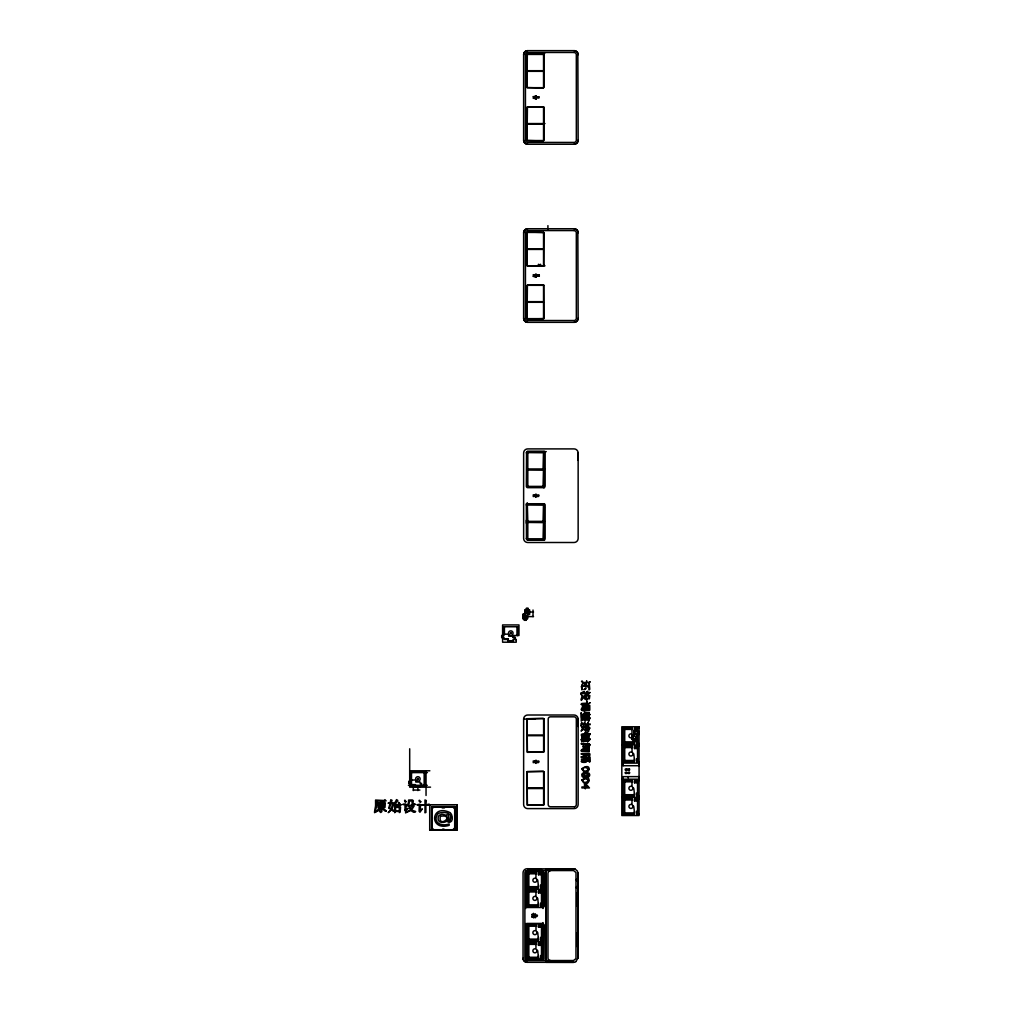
<?xml version="1.0" encoding="UTF-8"?>
<svg xmlns="http://www.w3.org/2000/svg" width="1013" height="1013" viewBox="0 0 1013 1013"><rect width="100%" height="100%" fill="white"/><g stroke="black" fill="none" stroke-linecap="round" stroke-linejoin="round"><path stroke-width="1.5" d="M449.861 820.809C446.442 820.087 446.86 822.594 449.886 822.265C453.482 821.568 452.684 814.819 450.266 812.717C430.449 802.878 428.752 831.686 449.152 825.329L449.152 823.949C440.997 826.988 431.981 822.062 437.945 813.616C443.605 810.97 453.925 812.705 449.924 820.771M575.84 961.641L573.789 962.35L527.14 962.312A4.09 4.09 0 0 1 523.05 958.222L523.05 872.813A4.09 4.09 0 0 1 527.14 868.723L575.118 869.065M526.355 523.278L526.355 520.251M535.991 943.103L535.928 949.118A2.001 2.001 0 0 0 534.408 948.877L533.927 949.067A2.001 2.001 0 0 0 533.129 951.777A2.001 2.001 0 0 0 535.839 952.587L536.257 952.271A2.001 2.001 0 0 0 536.637 949.877L536.687 949.789A1.823 1.823 0 0 1 537.814 951.473L538.511 958.551L527.14 958.551L527.14 943.103L535.991 943.103L535.978 944.369L528.419 944.369L528.419 957.272L538.511 957.272M535.991 924.945L536.004 931.01A2.001 2.001 0 0 0 534.421 930.719L533.927 930.909A2.001 2.001 0 0 0 533.129 933.619A2.001 2.001 0 0 0 535.839 934.417L536.257 934.113A2.001 2.001 0 0 0 536.637 931.707L536.687 931.631A1.823 1.823 0 0 1 537.814 933.302L538.511 940.381L527.14 940.381L527.14 924.932L535.991 924.945L535.978 926.211L528.419 926.211L528.419 939.114L538.511 939.114M535.991 872.522L535.928 878.537A2.001 2.001 0 0 0 534.421 878.296L533.927 878.486A2.001 2.001 0 0 0 533.129 881.196A2.001 2.001 0 0 0 535.839 881.994L536.257 881.69A2.001 2.001 0 0 0 536.637 879.284L536.687 879.208A1.823 1.823 0 0 1 537.814 880.879L538.511 886.692L528.419 886.692L528.419 873.788L536.004 873.788L535.978 872.51L527.14 872.51L527.14 887.958L538.511 887.958L538.511 884.931M538.511 906.129L537.814 899.05A1.823 1.823 0 0 0 536.687 897.366L536.637 897.455A2.001 2.001 0 0 1 536.257 899.848L535.839 900.164A2.001 2.001 0 0 1 533.129 899.354A2.001 2.001 0 0 1 533.927 896.644L534.408 896.454A2.001 2.001 0 0 1 535.928 896.695L536.004 890.68L527.14 890.68L527.14 906.129L538.511 906.129L538.511 903.09M538.511 958.551L538.511 955.512M538.511 940.381L538.511 937.354M543.804 265.913L543.981 232.521L527.836 232.028L527.026 232.838L527.026 265.33L527.849 266.128M543.386 53.942L544.044 54.74L544.044 87.232L543.221 88.042L527.089 87.549L527.317 54.284M546.146 960.552L573.497 960.539L575.979 958.64L576.004 872.573L573.611 870.56L527.153 870.572A2.267 2.267 0 0 0 524.886 872.839L524.886 958.285A2.267 2.267 0 0 0 527.153 960.552L546.146 960.552L546.146 870.572M577.005 946.522L577.005 932.897M577.005 906.23L577.005 892.605M575.827 961.654L577.917 958.184L577.904 872.877L577.309 870.965L575.118 869.065M577.917 958.184L577.917 872.877M578.144 726.46L578.144 719.091A4.09 4.09 0 0 0 574.054 715.013L527.71 715.013A4.09 4.09 0 0 0 523.632 719.091L523.632 804.512A4.09 4.09 0 0 0 527.71 808.602L574.054 808.602A4.09 4.09 0 0 0 578.144 804.512L578.144 719.091M578.144 460.358L578.144 452.988A4.09 4.09 0 0 0 574.054 448.898L527.71 448.898A4.09 4.09 0 0 0 523.632 452.988L523.632 538.409A4.09 4.09 0 0 0 527.71 542.499L574.054 542.499A4.09 4.09 0 0 0 578.144 538.409L578.144 452.988M623.172 779.2L623.172 776.629L639.076 776.629L639.076 779.2L621.817 779.2M623.172 765.714L623.172 763.106L639.076 763.106L639.076 765.714L623.172 765.714L623.172 763.106M628.174 777.984L628.174 776.629M634.543 758.712L634.543 761.751L623.185 761.738L623.185 746.302L632.036 746.302L632.036 752.38A2.001 2.001 0 0 0 630.453 752.077L629.959 752.266A2.001 2.001 0 0 0 629.162 754.976A2.001 2.001 0 0 0 631.871 755.774L632.302 755.47A2.001 2.001 0 0 0 632.669 753.064L632.732 752.988A1.823 1.823 0 0 1 633.847 754.672L634.543 760.472L624.451 760.472M633.847 740.541L634.543 740.541L634.543 743.58L623.172 743.58L623.185 728.132L632.036 728.132L631.96 734.146A2.001 2.001 0 0 0 630.453 733.919L629.959 734.096A2.001 2.001 0 0 0 629.162 736.818A2.001 2.001 0 0 0 631.871 737.616L632.302 737.299A2.001 2.001 0 0 0 632.619 736.894M634.543 811.134L634.543 814.161L623.185 814.161L623.185 798.725L632.011 798.725L631.96 804.74A2.001 2.001 0 0 0 630.453 804.499L629.959 804.689A2.001 2.001 0 0 0 629.162 807.399A2.001 2.001 0 0 0 631.871 808.197L632.302 807.893A2.001 2.001 0 0 0 632.669 805.487L632.732 805.411A1.823 1.823 0 0 1 633.847 807.095L634.543 812.895L624.451 812.895M634.543 792.964L634.543 796.003L623.185 796.003L623.185 780.554L632.011 780.554L631.96 786.569A2.001 2.001 0 0 0 630.453 786.341L629.959 786.519A2.001 2.001 0 0 0 629.162 789.241A2.001 2.001 0 0 0 631.871 790.039L632.302 789.722A2.001 2.001 0 0 0 632.669 787.329L632.669 787.329A1.823 1.823 0 0 1 633.847 788.924L634.543 794.724L624.451 794.724M514.477 639.418L514.477 637.506L513.021 637.506L513.021 635.518L518.96 635.518L518.96 624.945L502.6 624.945L502.6 642.204L516.237 642.204L516.237 639.482L513.021 639.482L513.021 640.836L507.88 640.849L507.88 638.76M540.79 906.116L543.044 906.129L540.79 906.129L540.79 903.09L541.778 903.09L541.778 892.922L538.511 892.922L538.523 890.68L543.044 890.68M540.79 887.958L543.044 887.958L540.79 887.958L540.79 884.931L541.778 884.931L541.778 874.751L538.511 874.751L538.523 872.522L543.044 872.522M540.79 958.539L543.044 958.551L540.79 958.551L540.79 955.512L541.778 955.512L541.778 945.344L538.511 945.344L538.523 943.103L543.044 943.103M540.79 940.381L543.044 940.381L540.79 940.381L540.79 937.354L541.778 937.354L541.778 927.174L538.511 927.174L538.523 924.945L543.044 924.945M637.81 748.531L634.543 748.531L634.556 746.302L639.076 746.302M634.556 728.132L634.543 730.373L634.556 728.132L639.076 728.132M637.81 800.954L634.543 800.954L634.556 798.725L639.076 798.725M637.81 782.796L634.543 782.796L634.556 780.554L639.076 780.554M538.511 874.751L538.523 872.51M538.511 892.922L538.523 890.68M538.511 927.174L538.523 924.932M538.511 945.344L538.523 943.103M634.543 748.531L634.556 746.302M634.543 800.954L634.556 798.725M634.543 782.796L634.556 780.554M450.253 819.72L450.266 816.782M431.969 808.83L433.779 807.006M454.685 827.988L452.862 829.723M544.525 487.658L527.722 487.671A1.368 1.368 0 0 1 526.355 486.303L526.532 452.317L527.71 451.633L546.248 451.633M578.144 140.149L577.828 141.719A4.103 4.09 -90 0 1 574.054 144.239L527.71 144.239A4.103 4.077 -90 0 1 523.62 140.149L523.632 54.74A4.09 4.09 0 0 1 527.71 50.65L574.054 50.65A4.103 4.09 -90 0 1 577.841 53.17L578.144 140.149A4.09 4.09 0 0 1 574.054 144.239M578.144 318.247L577.828 319.817A4.103 4.09 -90 0 1 574.054 322.337L527.71 322.337A4.103 4.077 -90 0 1 523.62 318.247L523.632 232.838A4.09 4.09 0 0 1 527.71 228.748L574.054 228.748A4.103 4.09 -90 0 1 577.841 231.268L578.144 318.247A4.09 4.09 0 0 1 574.054 322.337M543.386 266.128L544.044 265.33M536.358 97.286L536.675 98.046M534.889 96.349L534.307 97.109L535.624 95.931M525.81 924.755L526.937 923.615L542.955 923.603L544.323 924.97L544.057 959.07L526.95 959.615L525.81 958.488M536.194 97.286L536.827 96.805M539.245 275.903L539.245 275.219M535.269 97.02L535.269 97.894M534.32 275.143L536.105 273.953L535.269 275.992M589.199 707.644L587.781 708.049L587.54 709.505L587.54 708.049L586.413 708.049L586.172 709.746L586.413 705.947L586.413 707.568L587.54 707.568L587.781 706.188L587.781 707.568L589.199 707.517M527.684 106.922L527.026 107.682L527.089 140.49L543.221 140.984L544.044 140.174L544.044 107.682L543.386 106.884M589.047 686.814L588.604 687.498L587.223 686.409L582.298 686.181L586.869 686.206A10.599 10.599 0 0 1 584.552 684.18L584.032 683.269L589.047 686.7M536.257 97.121L537.004 96.779M536.523 275.08L536.827 276.22L539.296 276.043M539.41 275.903L538.663 276.245M535.408 274.941L535.181 275.777M543.538 54.335L543.538 70.695L527.241 70.695L527.241 54.335L528.001 53.93M544.994 123.561L527.241 123.561L527.418 107.099M429.702 830.179L456.952 830.179L456.952 804.74L429.702 804.74L429.702 830.179L430.145 829.723M456.952 804.74L456.952 830.179M440.338 816.377C437.743 829.191 456.572 814.275 440.706 816.187M527.267 54.158L543.842 54.056L544.044 54.74M543.538 285.299L543.538 301.659L527.241 301.659L527.393 285.096M442.162 807.88L444.492 807.88M536.371 275.08L537.004 274.878M536.51 274.966L539.157 274.966M535.434 96.704L536.105 95.855L536.257 96.564M444.011 829.128L442.63 829.128M543.171 907.496L544.298 906.369L544.26 872.421L542.955 871.484L526.532 871.623L525.81 872.624L525.861 906.572L527.153 907.509L543.044 907.483M528.001 284.97L527.026 285.78L527.026 318.272L527.849 319.082L543.981 318.589L543.804 285.197M527.811 452.596L527.811 468.956M527.811 470.045L527.811 486.392M543.069 468.956L543.462 452.76L527.267 452.596M543.069 486.392L543.462 470.197L527.267 470.045M527.811 522.442L527.811 538.802M543.069 521.353L543.462 505.158L527.267 505.006M543.069 538.802L543.462 522.607L527.267 522.442M418.369 805.132L416.9 804.791L419.825 804.17L420.623 804.968L420.053 810.603L422.37 808.855L419.939 812.236L419.091 811.274L419.319 805.132L417.85 805.132M535.459 95.931L536.257 95.855M543.221 266.14L527.267 265.913M527.836 284.97L543.221 284.97M526.355 503.613L526.456 538.929L527.71 539.764L543.791 539.764M550.515 870.56L548.717 871.307L547.97 873.105L547.97 957.994A2.545 2.545 0 0 0 550.515 960.539M422.991 805.183L421.18 804.854L425.017 804.854L424.966 799.941L426.321 800.561L425.865 804.854L429.132 804.119L430.145 805.183L425.865 805.183L425.916 812.413L424.966 812.806L425.017 805.183L422.142 805.183M544.703 53.372L527.71 53.372A1.368 1.368 0 0 0 527.191 53.474M527.089 54.423L544.133 54.423M533.256 96.564L534.13 97.109M536.852 96.779L538.815 96.779M536.257 98.35L536.105 99.059L535.649 98.286M527.393 106.998L543.221 106.872M527.241 107.201L544.095 107.201M544.095 124.194L527.241 124.194L527.241 140.554L543.538 140.554L543.538 124.194M544.994 265.786L527.241 265.786L527.241 249.426L543.538 249.426L543.538 265.786M533.256 276.448L534.13 275.903M536.257 277.157L536.257 276.448L535.459 277.068M527.241 285.299L544.057 285.324M527.267 451.317L544.525 451.317L544.525 486.392L527.267 486.392M527.267 468.956L544.525 468.956M544.525 503.74L527.71 503.752A1.368 1.368 0 0 0 526.355 505.12M527.267 521.353L544.525 521.353M527.267 538.802L544.525 538.802L544.525 525.177M544.703 539.764L527.71 539.764A1.368 1.368 0 0 1 526.355 538.422M527.267 540.081L544.525 540.081M527.267 612.029L533.534 612.029M525.266 616.588L533.534 616.588M503.968 626.756L517.592 626.756L517.592 635.518M510.235 633.112L511.324 633.112M503.968 628.237L503.98 634.176L508.653 634.176L508.678 636.177L513.021 636.177M502.524 635.518L503.98 635.518L503.98 634.176M502.524 637.418L503.98 637.418L503.98 638.76L508.323 638.76L508.336 640.76L513.021 640.76M507.88 639.482L504.423 639.482L504.423 638.76M523.632 719.091L534.864 719.091M624.451 729.398L632.036 729.398L632.011 728.132M634.556 729.398L637.532 729.398L637.532 742.301M636.43 739.414L632.213 739.414L632.213 735.096L634.214 735.071L634.214 730.74L638.431 730.74L638.431 735.058L636.43 735.071L636.62 739.591L635.278 739.591L635.278 741.047L633.366 741.047L633.366 739.591L632.023 739.591L632.023 734.919L634.024 734.894L634.024 730.55L635.366 730.55L635.366 729.107M637.81 740.541L636.822 740.541L636.822 743.567L639.076 743.58L636.822 743.567M634.543 742.314L624.451 742.301L634.543 742.301L634.543 740.541M636.822 742.301L637.81 742.301M623.185 743.58L634.543 743.58M621.817 744.935L639.076 744.935M624.451 747.569L632.036 747.569L632.011 746.302M634.556 747.569L637.81 747.569M637.81 758.712L636.822 758.712L636.822 761.738L639.076 761.738L636.822 761.738M636.822 760.472L637.81 760.472M625.388 769.855L626.756 769.855M628.123 769.855L629.478 769.855M409.695 770.792L429.854 770.792M411.05 772.602L424.688 772.602M426.042 772.602L427.435 772.602M625.388 772.577L626.756 772.577M628.123 772.577L629.478 772.577M417.331 778.972L418.407 778.972M411.063 780.023L415.748 780.023L415.773 782.023L420.104 782.023L420.104 783.366L421.56 783.366L421.56 785.265M623.185 780.554L632.036 780.554L632.011 781.821L624.451 781.821M409.607 781.365L411.063 781.365M634.556 781.821L637.81 781.821M409.607 783.277L411.063 783.277M411.063 784.606L415.419 784.606L415.431 786.607L420.104 786.607L420.104 785.265M408.404 785.328L409.695 785.328M424.688 785.328L411.506 785.328L411.506 772.602M426.042 785.328L427.245 785.328M430.538 787.152L409.695 787.152L409.695 748.772M413.317 790.064L419.901 790.064M637.81 792.964L636.822 792.964L636.822 795.99L639.076 796.003L636.822 795.99M636.822 794.724L637.81 794.724M621.817 797.358L639.076 797.358M623.185 798.725L632.036 798.725L632.011 799.991L624.451 799.991M634.556 799.991L637.81 799.991M637.81 811.134L636.822 811.134L636.822 814.161L639.076 814.161L636.822 814.161M636.822 812.895L637.81 812.895M527.95 869.66L541.588 869.66M553.453 869.66L567.09 869.66M538.523 873.788L541.778 873.788L541.778 886.692L540.79 886.692M576.549 879.17L577.904 879.119L577.904 888.198M576.549 879.322L577.904 879.322M576.549 879.575L577.904 879.575M576.549 879.904L577.904 879.904M576.549 880.297L577.904 880.297M576.549 880.702L577.904 880.702M576.549 886.616L577.904 886.616M576.549 887.021L577.904 887.021M576.549 887.401L577.904 887.401M576.549 887.73L577.904 887.73M576.549 887.983L577.904 887.983M576.549 888.198L577.904 888.148M525.785 889.325L543.044 889.325M527.14 890.68L535.978 890.68L535.978 891.947L528.419 891.947L528.419 904.85L538.511 904.85M538.523 891.947L541.778 891.947L541.778 904.85L540.79 904.85M532.078 916.778L535.434 917.74L534.092 915.815L535.434 913.891L533.281 915.334L532.002 914.752L532.078 916.955M532.002 916.892L533.446 916.955M543.044 923.577L525.785 923.577L525.785 959.906M538.523 926.211L541.778 926.211L541.778 939.114L540.79 939.114M525.785 941.748L543.044 941.748M538.523 944.369L541.778 944.369L541.778 957.272L540.79 957.272M573.497 962.35L546.121 962.312L546.134 868.749L574.371 868.837M452.862 807.006L454.685 808.83M433.779 829.723L431.969 827.988M543.221 53.93L544.057 54.284M536.257 99.059L534.32 97.868M536.257 276.448L535.244 276.169M538.663 274.878L539.296 275.08M537.004 276.245L536.194 275.739M448.835 820.897L446.416 816.896M527.811 521.353L527.267 502.701M549.679 962.312L548.653 962.033M535.624 277.068L534.32 275.967M448.683 820.847L448.328 814.857L446.682 814.857C446.999 816.605 442.339 812.92 440.427 814.819C437.895 815.161 437.869 818.289 438.3 820.213C439.604 823.569 445.581 822.607 447.227 820.872M506.69 638.697L508.602 640.596M448.468 820.644L446.619 817.58M534.889 98.565L533.978 98.35M534.889 276.663L533.978 276.448M539.144 96.982L538.84 98.122L536.333 97.463M637.532 747.569L637.532 760.472M637.532 781.821L637.532 794.724M637.532 799.991L637.532 812.895M637.088 729.284L637.088 730.74M635.544 729.284L635.544 730.74M635.1 739.414L635.1 740.87L633.556 740.87L633.556 739.414M624.717 729.398L624.717 742.301M624.717 747.569L624.717 760.472M624.717 781.821L624.717 794.724M624.717 799.991L624.717 812.895M547.919 225.646L547.919 229.622M544.525 504.259L544.525 507.374M544.525 507.728L544.525 524.506M543.538 107.201L543.538 123.561M543.044 908.522L543.044 871.155L525.785 871.155L525.785 908.522M543.044 922.602L543.044 959.906M541.499 873.788L541.499 886.692M541.499 891.947L541.499 904.85M541.499 926.211L541.499 939.114M541.499 944.369L541.499 957.272M540.663 264.406L540.663 265.786M540.233 264.406L540.233 265.786M538.764 264.406L538.764 265.786M538.334 264.406L538.334 265.786M534.13 97.805L533.256 98.35L533.408 96.564M534.13 275.207L533.256 274.662L533.408 276.448M533.446 913.321L533.446 914.41L532.078 914.233M533.446 917.867L533.281 916.309L532.876 916.892M533.015 610.016L533.015 616.588M529.368 609.978L529.368 614.296L527.38 614.309L527.38 618.652M528.685 873.788L528.685 886.692M528.685 891.947L528.685 904.85M528.685 926.211L528.685 939.114M528.685 944.369L528.685 957.272M528.216 609.801L528.216 608.344L526.304 608.344L526.304 609.801M528.039 609.978L528.039 608.522L526.494 608.522L526.494 609.978M526.216 618.842L526.216 620.298L524.303 620.298L524.303 618.842M526.038 618.652L526.038 620.108L524.493 620.108L524.493 618.652M525.152 609.978L525.152 614.321L523.151 614.347L523.151 618.652M517.136 626.756L517.136 635.518M515.326 639.646L515.326 637.291L512.958 637.291L512.958 636.329M510.78 632.581L510.78 633.657M504.423 626.756L504.423 634.176M501.688 635.379L501.688 637.734M455.141 830.179L455.141 806.551L431.513 806.551L431.513 830.179M426.042 770.792L426.042 795.471M424.232 772.602L424.232 785.328M417.875 778.427L417.875 779.516M417.875 787.19L417.875 790.596M413.317 786.962L413.317 790.596M408.783 781.226L408.783 783.593M574.054 50.65A4.09 4.09 0 0 1 578.144 54.74M527.71 144.239A4.09 4.09 0 0 1 523.632 140.149M523.62 54.74A4.103 4.077 -90 0 1 527.71 50.65M523.62 232.838A4.103 4.077 -90 0 1 527.71 228.748M574.054 228.748A4.09 4.09 0 0 1 578.144 232.838M527.71 322.337A4.09 4.09 0 0 1 523.632 318.247M543.525 539.79A1.368 1.368 0 0 0 544.88 538.422L544.88 505.12A1.368 1.368 0 0 0 543.525 503.752M543.525 487.671A1.368 1.368 0 0 0 544.88 486.303L544.88 453.001A1.368 1.368 0 0 0 543.525 451.633M526.355 453.001A1.368 1.368 0 0 1 527.71 451.633M633.707 735.805A1.823 1.823 0 0 0 632.732 734.818L632.669 734.906A2.001 2.001 0 0 1 632.922 735.907M527.14 962.312A4.09 4.09 0 0 1 523.05 958.222M543.981 772.045L543.918 804.841L527.406 805.284L526.963 771.729L543.158 771.222L543.981 772.045M543.981 719.103L543.918 751.899L527.406 752.342L526.963 718.787L543.158 718.28L543.981 719.103M581.931 750.392L589.06 750.988L589.3 746.429L589.148 751.887L581.779 751.519L580.968 750.646L582.057 749.392L581.931 750.392M409.505 800.852L408.948 803.917L406.352 806.095L408.353 803.474L408.606 800.055L412.329 799.941L413.291 800.675L412.987 803.752L415.482 804.398L412.202 804.347L411.987 800.852L409.505 800.852M394.791 809.729L394.728 812.692L395.577 811.451L399.299 811.451L399.299 812.578L400.148 812.185L400.54 807.222L394.728 806.538L394.791 809.729M581.462 686.586C582.602 694.804 580.981 685.497 583.222 683.028L586.578 683.382L586.692 680.799L586.451 682.496L583.222 682.496L582.044 680.926L581.513 681.483L582.994 682.8L581.462 686.586M375.608 805.981C372.202 821.771 378.14 805.234 376.405 800.852L386.105 800.852L384.915 799.662L384.079 800.511L375.557 800.055L375.608 805.981M378.09 805.221L378.039 807.842L381.192 807.108L381.154 810.957L379.28 811.172L380.799 812.515L381.876 811.552L381.926 807.108L384.978 807.45L385.32 802.929L384.471 802.258L380.521 802.815L381.876 801.41L380.863 800.903L380.179 802.815L378.039 802.423L378.09 805.221M581.247 739.617L581.893 742.111L581.931 738.604A2.608 2.608 0 0 1 582.488 737.388L586.172 738.097L586.286 736.565L588.756 737.73L588.882 735.666C588.971 738.439 585.02 734.146 586.046 737.325L583.26 736.768L584.995 735.919L582.817 736.565C579.107 732.488 583.589 737.236 581.247 739.617M583.843 691.474L584.146 692.803L588.414 694.665L581.209 693.019L583.843 691.474M589.591 774.958C589.933 777.098 586.793 778.136 585.907 776.085C585.273 777.921 582.45 777.756 581.893 775.933C581.272 770.69 586.337 773.894 588.73 773.046A2.165 2.165 0 0 1 589.452 774.059L589.591 774.958M586.552 698.501L586.666 700.49L587.084 698.666L589.351 698.869L589.832 695.589L587.034 695.323L585.615 694.019L586.806 695.728L589.224 696.197L589.224 698.02L586.552 698.501M581.88 708.176L581.867 709.746L589.199 709.784L589.199 705.909L583.551 705.757L580.981 704.174L583.855 705.352L589.769 705.377L589.807 710.062C588.338 710.809 578.448 711.949 581.88 708.176M582.5 774.679C584.843 780.01 586.59 770.361 582.5 774.679M404.997 809.982L405.567 811.565L408.1 808.235L405.782 809.982L406.352 804.626L405.339 803.891L402.68 804.461L404.997 804.791L404.997 809.982M581.791 768.74C588.122 780.111 594.314 760.307 581.791 768.74M581.804 780.035C588.135 791.406 594.327 771.602 581.804 780.035M393.601 810.603L393.437 811.388L391.803 809.64L388.194 812.629L391.119 809.311L388.751 808.184L390.056 803.499L388.08 803.157L390.106 803.157L390.79 799.713L392.082 800.333L390.904 803.157L393.044 802.651L393.943 803.385L392.082 809.02L393.601 810.603M583.855 754.685L584.032 756.053L586.768 755.002L589.351 756.002L589.351 754.47L580.981 753.913L589.959 753.9L589.389 756.977L586.768 755.204C585.907 757.572 581.462 756.356 583.855 754.685M581.817 722.775L582.108 724.067L585.185 724.067L584.121 722.94L584.767 722.37L585.628 724.067L587.641 724.067L587.882 722.32L587.895 724.067L590.237 724.016C590.642 725.84 586.869 723.662 588.3 725.27L587.654 725.928L587.641 724.624L585.907 724.637L586.4 725.764L585.539 724.637C583.703 725.308 579.157 724.7 581.817 722.775M581.703 699.692C581.031 702.072 580.639 697.577 582.475 697.172L580.766 693.259L582.83 696.817L585.78 694.867L586.198 698.793L585.514 699.439L582.792 697.539L581.703 699.692M588.73 769.31C581.044 775.667 581.095 762.966 588.73 769.31M588.756 780.605C581.057 786.974 581.107 774.261 588.756 780.605M536.206 495.534C538.688 498.991 541.107 492.812 536.206 495.534M536.206 761.637C538.688 765.094 541.107 758.914 536.206 761.637M534.611 915.638C537.093 919.095 539.524 912.916 534.611 915.638M534.32 495.306L533.256 494.813L533.256 496.598L534.307 496.066L536.105 497.307L534.991 495.712L536.105 494.103L534.32 495.306M534.32 761.409L533.256 760.915L533.256 762.713L534.307 762.169L536.105 763.409L534.991 761.814L536.105 760.219L534.32 761.409M581.918 760.269L581.842 761.523L585.717 761.599L585.717 757.509L580.905 756.99L586.274 756.977L586.362 761.915C585.362 762.852 579.094 762.536 581.918 760.269M420.788 801.802C419.205 803.537 417.863 797.459 420.788 801.802M386.27 810.995C384.459 812.54 380.04 804.816 386.27 810.995M400.933 804.791L400.376 805.753L399.869 804.74L394.564 805.804L393.892 804.626L396.539 799.612L397.78 800.397L394.842 804.626L399.755 804.461L398.4 802.195L400.933 804.791M588.857 774.958C586.033 779.402 586.21 770.779 588.857 774.958M585.286 720.762L584.526 720.636L585.856 718.888L584.64 715.9L586.185 718.559L588.198 717.748L586.869 716.66L590.351 717.951L589.857 718.799L588.806 718.04L589.262 720.585L588.578 721.269L588.566 720.18A5.559 5.559 0 0 1 586.742 719.559L585.286 720.762M392.702 803.499L391.347 808.741L389.486 808.07L390.841 803.499L392.702 803.499M405.985 801.663C404.453 803.904 403.896 797.256 405.985 801.663M583.729 726.853L583.209 728.765L585.514 729.689L585.514 727.701L583.729 726.853M583.653 726.207L582.88 728.562L580.892 725.169L582.64 729.043L581.107 731.069L583.007 729.284L585.514 730.335L585.514 731.551L586.236 730.816L585.755 727.79L587.211 728.714L587.73 727.866L585.755 727.22L585.742 725.485L585.514 727.144L583.653 726.207M587.211 725.928L588.173 726.726L588.186 730.614C585.907 728.942 588.477 732.817 588.832 730.93L588.87 726.574L587.211 725.928M583.893 759.649L585.147 760.991L585.603 760.294L583.893 759.649M586.375 715.001L585.134 716.33L586.223 715.001L584.564 714.444L586.134 714.482L584.349 711.974L586.578 714.241L586.172 712.949L588.363 712.937L588.122 714.482L588.882 714.482L589.123 712.253L589.123 714.482L590.262 714.431L589.135 715.001L588.895 717.229L588.882 715.001L588.122 715.001L587.958 716.748L586.502 716.508L586.375 715.001M414.57 812.261L413.519 812.135A9.117 9.117 0 0 1 411.037 810.438L405.453 812.806L410.468 809.868L408.885 805.917L407.644 805.588L413.114 805.018L414.14 805.917L411.544 809.982L415.659 811.502L414.57 812.261M412.722 805.917L410.974 809.425L409.176 805.917L412.722 805.917M590.262 739.186L587.515 742.136L587.515 741.123L586.134 741.174L586.248 739.718L585.197 739.718L584.957 741.655L584.957 739.718L583.83 739.718L583.589 741.947L583.589 739.718L582.006 739.237L583.589 739.237L583.83 737.54L583.83 739.237L584.957 739.237L585.197 737.819L585.197 739.237L586.248 739.224L586.489 738.059L586.502 739.224L587.502 739.224L587.743 737.489L587.755 739.224L588.68 739.224L588.92 737.971L588.92 739.224L590.262 739.186M583.589 714.317L583.184 715.216L581.525 714.887L581.525 716.432L584.197 716.419L584.438 713.114L584.97 719.534L584.21 720.306L584.197 716.989L583.108 716.989L583.589 719.091L582.868 719.825L582.868 716.989L581.525 716.989L582.095 720.306L581.297 721.117L581.158 712.633L581.525 714.368L583.589 714.317M589.009 743.757L588.528 744.732L581.006 743.77L589.009 743.757M589.87 692.474C589.022 695.007 587.097 692.791 589.87 692.474M590.25 734.045L589.845 734.818L588.515 734.096L588.274 735.907L588.262 734.007L586.932 733.285L586.692 735.717L586.692 734.501L585.071 734.501L584.83 735.881L584.83 734.501L582.488 734.501L583.171 735.641L581.475 734.222L584.83 733.969L585.071 732.602L585.071 733.969L586.692 733.969L586.198 732.551L590.25 734.045M584.172 689.435C585.945 690.347 587.54 685.446 584.172 689.435M589.959 702.743L588.3 703.984L589.959 702.743M587.679 691.423C586.78 694.12 584.868 691.854 587.679 691.423M588.794 757.863L588.832 760.902L586.73 761.143L586.286 757.876L588.794 757.863M587.806 746.024L587.325 749.544L583.108 749.265L583.437 746.594L582.703 746.024L587.806 746.024M585.565 706.631L585.033 709.189L582.855 708.948L583.133 707.163L582.361 706.643L585.565 706.631M588.68 728.423C589.211 729.968 591.402 726.549 588.68 728.423M590.262 744.606C589.009 747.1 587.401 744.758 590.262 744.606M379.28 808.235L376.064 811.894L380.242 809.083L379.28 808.235M590.047 681.926L588.236 682.737L590.047 681.926M585.552 758.281L584.058 758.762L585.552 758.281M589.287 683.737L589.047 689.929L589.781 689.245L589.287 683.737M586.932 701.616L586.692 703.161L581.753 703.491L583.893 705.061L582.88 703.693L586.768 704.086L586.932 701.616M583.779 757.8L583.539 759.256L581.386 759.218L583.539 759.737L583.539 761.396L583.779 757.8M589.642 757.104L589.401 762.194L590.085 761.548L589.642 757.104M583.615 696.767L585.552 698.464L585.539 695.842L583.615 696.767M587.401 718.306L586.552 718.85L588.566 719.61L588.566 717.951L587.401 718.306M574.358 806.766L550.464 806.779A2.267 2.267 0 0 1 548.198 804.512L548.198 719.091A2.267 2.267 0 0 1 550.464 716.824L574.054 716.824A2.267 2.267 0 0 1 576.321 719.091L576.321 804.512A2.267 2.267 0 0 1 574.358 806.766M524.962 614.144L522.974 614.157L522.974 618.842L527.558 618.842L527.558 614.486L529.558 614.473L529.558 609.801L524.962 609.801L524.962 614.144M584.957 707.163L583.374 707.163L583.374 708.416L584.957 708.416L584.957 707.163M587.869 713.469L586.818 713.469L586.818 714.482L587.869 714.482L587.869 713.469M587.882 715.001L586.831 715.001L586.831 715.976L587.882 715.976L587.882 715.001M587.502 739.718L586.502 739.718L586.502 740.642L587.515 740.642L587.502 739.718M588.68 739.705L587.755 739.718L587.755 740.642L588.68 740.642L588.68 739.705M585.375 746.594L583.678 746.594L583.678 748.696L585.375 748.696L585.375 746.594M587.198 746.594L585.615 746.594L585.615 748.696L587.198 748.696L587.198 746.594M588.262 758.395L587.046 758.395L587.059 760.624L588.262 760.624L588.262 758.395M585.565 783.644L584.501 783.644L584.501 786.974L581.918 786.974L581.918 787.949L584.501 787.937L585.311 788.836L585.311 787.937L589.439 787.937L585.565 783.644M588.249 786.962L585.311 786.974L585.311 784.429L588.249 786.962M574.054 52.473L527.71 52.473A2.279 2.267 -90 0 0 525.443 54.74L525.443 140.149A2.279 2.267 -90 0 0 527.71 142.415L574.054 142.428A2.279 2.267 -90 0 0 576.334 140.149L576.321 54.74A2.279 2.267 -90 0 0 574.054 52.473M543.538 71.328L527.241 71.328L527.241 87.688L543.538 87.688L543.538 71.328M574.054 230.571L527.71 230.571A2.279 2.267 -90 0 0 525.443 232.838L525.443 318.247A2.279 2.267 -90 0 0 527.71 320.513L574.054 320.526A2.279 2.267 -90 0 0 576.334 318.247L576.321 232.838A2.279 2.267 -90 0 0 574.054 230.571M543.538 232.433L527.241 232.433L527.241 248.793L543.538 248.793L543.538 232.433M543.538 302.292L527.241 302.292L527.241 318.652L543.538 318.652L543.538 302.292M543.614 718.698L527.267 718.698L527.267 735.058L543.614 735.058L543.614 718.698M639.076 726.777L621.817 726.777L621.817 815.528L639.076 815.528L639.076 726.777M543.614 735.691L527.267 735.691L527.267 752.039L543.614 752.039L543.614 735.691M626.756 768.943L625.388 768.943L625.388 770.032L626.756 770.032L626.756 768.943M629.478 768.943L628.123 768.943L628.123 770.032L629.478 770.032L629.478 768.943M543.614 771.564L527.267 771.564L527.267 787.911L543.614 787.911L543.614 771.564M424.688 772.159L411.05 772.159L411.05 785.784L424.688 785.784L424.688 772.159M626.756 772.4L625.388 772.4L625.388 773.489L626.756 773.489L626.756 772.4M629.478 772.4L628.123 772.4L628.123 773.489L629.478 773.489L629.478 772.4M543.614 788.557L527.267 788.557L527.267 804.904L543.614 804.904L543.614 788.557M384.18 803.157L378.824 803.157L378.824 804.791L384.18 804.791L384.18 803.157M384.18 805.132L378.824 805.132L378.824 806.766L384.18 806.766L384.18 805.132M454.685 807.006L431.969 807.006L431.969 829.723L454.685 829.723L454.685 807.006M399.299 807.386L395.577 807.386L395.577 811.109L399.299 811.109L399.299 807.386M633.644 738.528A1.368 1.368 0 0 0 635.683 737.35A1.368 1.368 0 0 0 633.644 736.172A1.368 1.368 0 0 0 633.644 738.528M635.645 733.969A1.368 1.368 0 0 0 637.684 732.792A1.368 1.368 0 0 0 635.645 731.614A1.368 1.368 0 0 0 635.645 733.969M509.172 634.72A2.267 2.267 0 0 0 512.971 633.707A2.267 2.267 0 0 0 510.197 630.922A2.267 2.267 0 0 0 509.172 634.72M526.291 613.004A1.368 1.368 0 0 0 528.583 612.384A1.368 1.368 0 0 0 526.912 610.725A1.368 1.368 0 0 0 526.291 613.004M524.303 617.55A1.368 1.368 0 0 0 526.583 616.942A1.368 1.368 0 0 0 524.911 615.271A1.368 1.368 0 0 0 524.303 617.55M416.736 780.934A2.267 2.267 0 0 0 420.142 778.972A2.267 2.267 0 0 0 416.736 776.996A2.267 2.267 0 0 0 416.736 780.934"/></g></svg>
